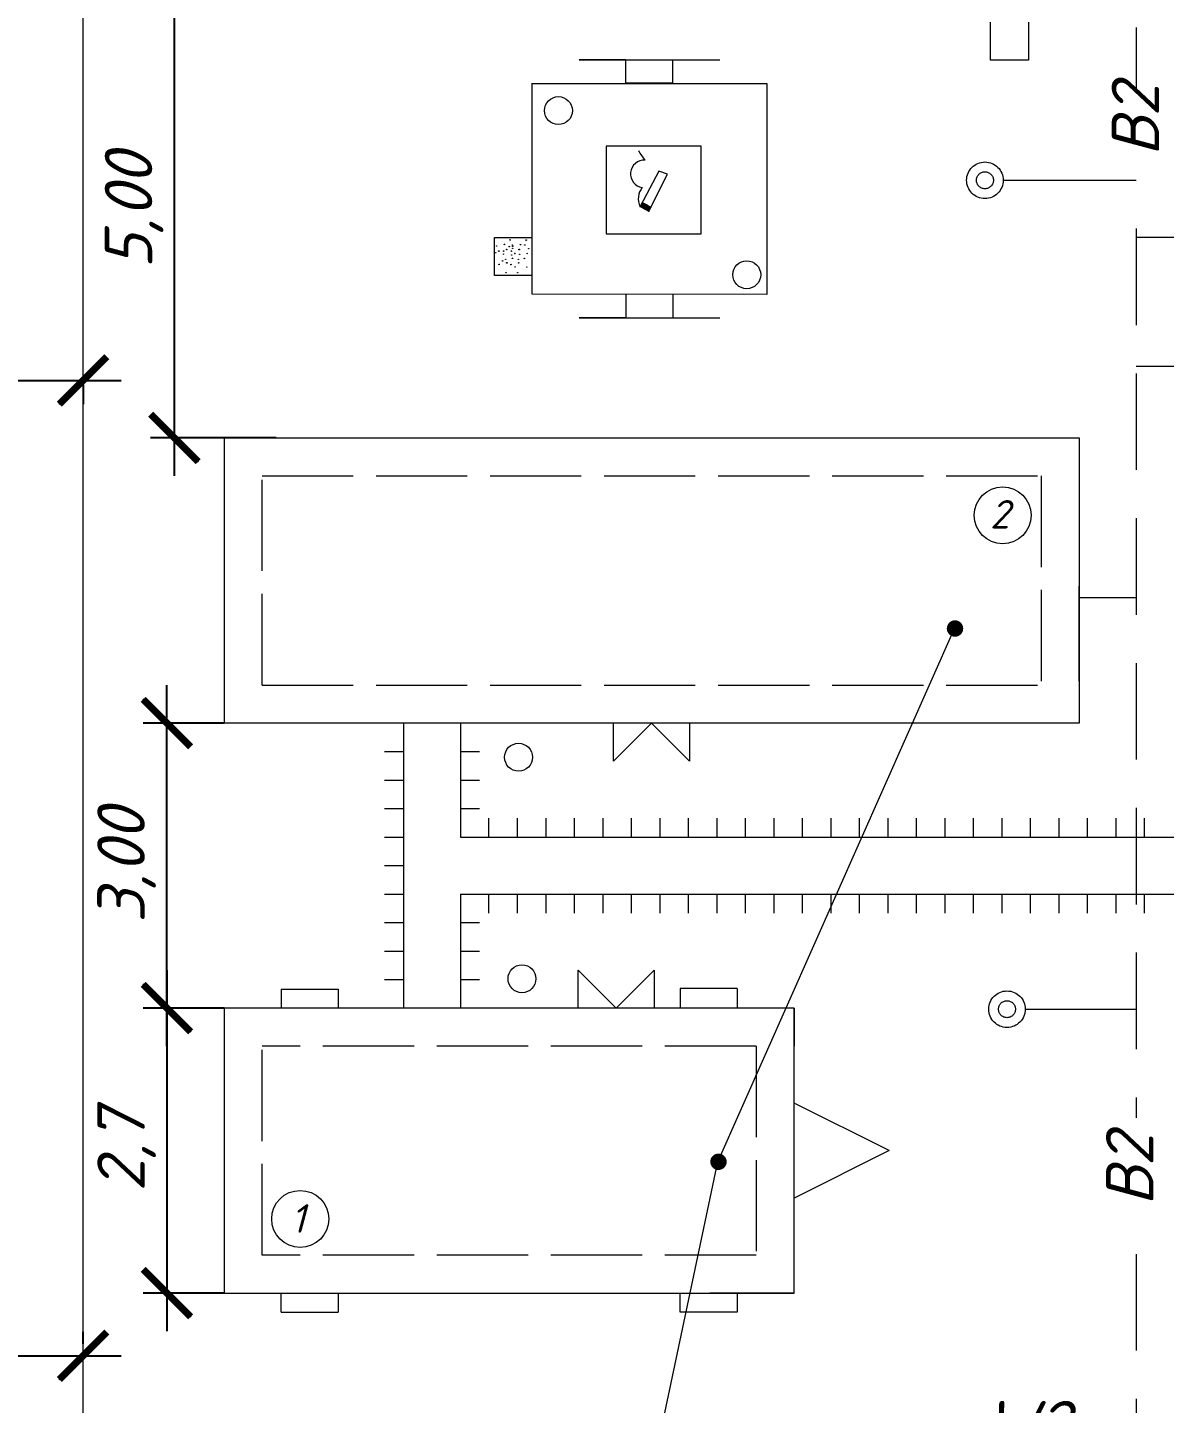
# Model space of a CAD drawing. Header units: millimetres. Extents: x 27137 to 30937, y -4667 to -569.
# Drawn here: x 30026.9 to 30086.7, y -1906.6 to -1834.2 of the extents above; entities that cross this region are included whole.
import ezdxf

# ---------------------------------------------------------------- set-up
doc = ezdxf.new("R2010")
doc.units = ezdxf.units.MM
doc.header["$LTSCALE"] = 0.4
doc.linetypes.add('ACAD_ISO02W100', pattern=[15, 12, -3])
doc.linetypes.add('штриховаяX2', pattern=[38.1, 25.4, -12.7])
doc.layers.add('здания', color=7, linetype='Continuous', lineweight=40)
doc.styles.add('Isocpeur', font='isocpeui.ttf', dxfattribs={"height": 2.5})
doc.styles.get("Standard").update_dxf_attribs({"font": 'isocpeui.ttf', "height": 2.5})
doc.dimstyles.new('06', dxfattribs={"dimtxt": 2.5, "dimasz": 2.5, "dimexe": 1.25, "dimexo": 0.625, "dimtad": 1, "dimdec": 0, "dimlfac": 200, "dimtxsty": 'Standard', "dimblk": 'OBLIQUE', "dimcen": 2.5, "dimdle": 2, "dimadec": 0, "dimazin": 0, "dimtfac": 1, "dimtdec": 0, "dimtmove": 0, "dimatfit": 3, "dimldrblk": 'OBLIQUE', "dimfxl": 1, "dimarcsym": 0})

# ---------------------------------------------------------------- blocks, each defined once
blk = doc.blocks.new('_Oblique')
at = {"color": 0, "linetype": 'ByBlock', "lineweight": -2}
blk.add_line((-0.5, -0.5), (0.5, 0.5), dxfattribs=at)
blk = doc.blocks.new('*D468')
at = {"color": 0, "lineweight": -2, "transparency": 16777216}
for p, q in [((29992.905, -1852.767), (30031.806, -1852.767)), ((29994.905, -1852.994), (29994.905, -1854.017)), ((30029.806, -1852.994), (30029.806, -1854.017))]:
    blk.add_line(p, q, dxfattribs=at)
at = {"layer": 'Defpoints', "color": 0, "transparency": 16777216}
for p in [(29994.905, -1852.369), (30029.806, -1852.369), (30029.806, -1852.767)]:
    blk.add_point(p, dxfattribs=at)
at = {"color": 0, "lineweight": -2, "transparency": 16777216, "xscale": 2.5, "yscale": 2.5, "zscale": 2.5, "rotation": 180}
blk.add_blockref('_Oblique', (29994.905, -1852.767), dxfattribs=at)
at = {"color": 0, "lineweight": -2, "transparency": 16777216, "xscale": 2.5, "yscale": 2.5, "zscale": 2.5}
blk.add_blockref('_Oblique', (30029.806, -1852.767), dxfattribs=at)
at = {"color": 0, "lineweight": 15, "transparency": 16777216, "insert": (30012.356, -1850.642), "char_height": 2.5, "attachment_point": 5, "style": 'Isocpeur'}
blk.add_mtext('7,00', dxfattribs=at)
blk = doc.blocks.new('*D496')
at = {"color": 0, "lineweight": -2, "transparency": 16777216}
for p, q in [((30034.614, -1857.798), (30034.614, -1829.857)), ((30039.969, -1831.857), (30033.364, -1831.857)), ((30039.969, -1855.798), (30033.364, -1855.798))]:
    blk.add_line(p, q, dxfattribs=at)
at = {"layer": 'Defpoints', "color": 0, "transparency": 16777216}
for p in [(30034.614, -1831.857), (30040.594, -1831.857), (30040.594, -1855.798)]:
    blk.add_point(p, dxfattribs=at)
at = {"color": 0, "lineweight": -2, "transparency": 16777216, "xscale": 2.5, "yscale": 2.5, "zscale": 2.5}
for p, rotation in [((30034.614, -1831.857), 90), ((30034.614, -1855.798), 270)]:
    blk.add_blockref('_Oblique', p, dxfattribs=dict(at, rotation=rotation))
at = {"color": 0, "lineweight": 15, "transparency": 16777216, "insert": (30032.489, -1843.828), "char_height": 2.5, "attachment_point": 5, "rotation": 90, "style": 'Isocpeur'}
blk.add_mtext('5,00', dxfattribs=at)
blk = doc.blocks.new('*D498')
at = {"color": 0, "lineweight": -2, "transparency": 16777216}
for p, q in [((30034.223, -1887.798), (30034.223, -1868.798)), ((30036.601, -1870.798), (30032.973, -1870.798)), ((30036.601, -1885.798), (30032.973, -1885.798))]:
    blk.add_line(p, q, dxfattribs=at)
at = {"layer": 'Defpoints', "color": 0, "transparency": 16777216}
for p in [(30034.223, -1870.798), (30037.226, -1870.798), (30037.226, -1885.798)]:
    blk.add_point(p, dxfattribs=at)
at = {"color": 0, "lineweight": -2, "transparency": 16777216, "xscale": 2.5, "yscale": 2.5, "zscale": 2.5}
for p, rotation in [((30034.223, -1870.798), 90), ((30034.223, -1885.798), 270)]:
    blk.add_blockref('_Oblique', p, dxfattribs=dict(at, rotation=rotation))
at = {"color": 0, "lineweight": 15, "transparency": 16777216, "insert": (30032.098, -1878.298), "char_height": 2.5, "attachment_point": 5, "rotation": 90, "style": 'Isocpeur'}
blk.add_mtext('3,00', dxfattribs=at)
blk = doc.blocks.new('*D502')
at = {"color": 0, "lineweight": -2, "transparency": 16777216}
for p, q in [((30029.806, -1903.469), (30029.806, -1902.844)), ((30007.589, -1904.094), (30031.806, -1904.094)), ((30009.589, -1904.719), (30009.589, -1905.344))]:
    blk.add_line(p, q, dxfattribs=at)
at = {"layer": 'Defpoints', "color": 0, "transparency": 16777216}
for p in [(30009.589, -1904.094), (30029.806, -1904.094), (30029.806, -1904.094)]:
    blk.add_point(p, dxfattribs=at)
at = {"color": 0, "lineweight": -2, "transparency": 16777216, "xscale": 2.5, "yscale": 2.5, "zscale": 2.5, "rotation": 180}
blk.add_blockref('_Oblique', (30009.589, -1904.094), dxfattribs=at)
at = {"color": 0, "lineweight": -2, "transparency": 16777216, "xscale": 2.5, "yscale": 2.5, "zscale": 2.5}
blk.add_blockref('_Oblique', (30029.806, -1904.094), dxfattribs=at)
at = {"color": 0, "lineweight": 15, "transparency": 16777216, "insert": (30019.698, -1901.969), "char_height": 2.5, "attachment_point": 5, "style": 'Isocpeur'}
blk.add_mtext('3,50', dxfattribs=at)
blk = doc.blocks.new('*D506')
at = {"color": 0, "lineweight": -2, "transparency": 16777216}
for p, q in [((30034.223, -1883.798), (30034.223, -1902.798)), ((30036.601, -1885.798), (30032.973, -1885.798)), ((30036.601, -1900.798), (30032.973, -1900.798))]:
    blk.add_line(p, q, dxfattribs=at)
at = {"layer": 'Defpoints', "color": 0, "transparency": 16777216}
for p in [(30037.226, -1885.798), (30034.223, -1900.798), (30037.226, -1900.798)]:
    blk.add_point(p, dxfattribs=at)
at = {"color": 0, "lineweight": -2, "transparency": 16777216, "xscale": 2.5, "yscale": 2.5, "zscale": 2.5}
for p, rotation in [((30034.223, -1885.798), 90), ((30034.223, -1900.798), 270)]:
    blk.add_blockref('_Oblique', p, dxfattribs=dict(at, rotation=rotation))
at = {"color": 0, "lineweight": 15, "transparency": 16777216, "insert": (30032.098, -1893.298), "char_height": 2.5, "attachment_point": 5, "rotation": 90, "style": 'Isocpeur'}
blk.add_mtext('2,7', dxfattribs=at)
blk = doc.blocks.new('_ArchTick')
at = {"color": 0, "linetype": 'ByBlock', "const_width": 0.15}
blk.add_lwpolyline([(-0.5, -0.5), (0.5, 0.5)], dxfattribs=at)

msp = doc.modelspace()

# ---------------------------------------------------------------- hatches: boundary and pattern name
at = {"lineweight": 15}
h = msp.add_hatch(color=256, dxfattribs=at)
h.dxf.hatch_style = 1
h.paths.add_polyline_path([(30075.2592, -1865.8256), (30075.6918, -1865.8256), (30076.1243, -1865.8256, -1)])
h.paths.add_polyline_path([(30075.6918, -1865.3931, -0.4142136), (30076.1243, -1865.8256), (30075.6918, -1865.8256)])
h = msp.add_hatch(color=256, dxfattribs=at)
h.dxf.hatch_style = 1
h.paths.add_polyline_path([(30075.6918, -1865.3931), (30075.6918, -1865.8256), (30075.2592, -1865.8256, -0.4142136)])
h = msp.add_hatch(color=256, dxfattribs=at)
h.dxf.hatch_style = 1
h.paths.add_polyline_path([(30062.8123, -1893.8876), (30063.2448, -1893.8876), (30063.6774, -1893.8876, -1)])
h.paths.add_polyline_path([(30063.2448, -1893.4551, -0.4142136), (30063.6774, -1893.8876), (30063.2448, -1893.8876)])
h = msp.add_hatch(color=256, dxfattribs=at)
h.dxf.hatch_style = 1
h.paths.add_polyline_path([(30063.2448, -1893.4551), (30063.2448, -1893.8876), (30062.8123, -1893.8876, -0.4142136)])

# ---------------------------------------------------------------- linework, layer by layer
at = {"linetype": 'штриховаяX2', "lineweight": 15, "ltscale": 0.5}
for p, q in [((30085.228, -1818.9526), (30085.228, -1837.6165)), ((30085.228, -1844.7816), (30085.228, -1891.5773)), ((30085.228, -1852.0243), (30093.4163, -1852.0243)), ((30085.228, -1864.2192), (30082.2265, -1864.2192)), ((30085.228, -1898.7425), (30085.228, -1918.9274))]:
    msp.add_line(p, q, dxfattribs=at)
at = {"lineweight": 15}
for p, q in [((30029.8064, -1928.8495), (30029.8064, -1823.8495)), ((30077.5591, -1835.913), (30077.5591, -1833.913)), ((30079.5591, -1833.913), (30079.5591, -1835.913)), ((30058.3759, -1835.9013), (30055.9086, -1835.9013)), ((30055.9086, -1835.9013), (30060.8433, -1835.9013)), ((30058.3759, -1837.1349), (30058.3759, -1835.9013)), ((30060.8433, -1837.1349), (30060.8433, -1835.9013)), ((30060.8433, -1835.9013), (30063.3106, -1835.9013)), ((30079.5591, -1835.913), (30077.5591, -1835.913)), ((30053.4413, -1848.2379), (30053.4413, -1837.1349)), ((30053.4574, -1837.1381), (30065.7941, -1837.1381)), ((30060.8433, -1837.1349), (30058.3759, -1837.1349)), ((30065.7941, -1837.1381), (30065.7941, -1848.2411)), ((30060.1035, -1841.7611), (30059.1157, -1843.6117)), ((30059.5787, -1843.8585), (30060.5665, -1841.9153)), ((30060.5665, -1841.9153), (30060.1035, -1841.7611)), ((30059.2274, -1843.4026), (30059.6856, -1843.6484)), ((30059.1157, -1843.6117), (30059.1157, -1843.6117)), ((30059.1157, -1843.6117), (30059.5787, -1843.8585)), ((30051.4565, -1847.2458), (30051.4565, -1845.2458)), ((30051.4565, -1845.2458), (30053.4565, -1845.2458)), ((30053.4565, -1847.2458), (30051.4565, -1847.2458)), ((30065.7941, -1848.2411), (30053.4413, -1848.2379)), ((30058.3759, -1848.2379), (30058.3759, -1849.4716)), ((30060.8433, -1848.2379), (30060.8433, -1849.4716)), ((30058.3759, -1849.4716), (30055.9086, -1849.4716)), ((30055.9086, -1849.4716), (30060.8433, -1849.4716)), ((30060.8433, -1849.4716), (30063.3106, -1849.4716)), ((30037.2265, -1855.7985), (30082.2265, -1855.7985)), ((30037.2265, -1855.7985), (30082.2265, -1855.7985)), ((30037.2265, -1855.7985), (30037.2265, -1870.7985)), ((30082.2265, -1855.7985), (30082.2265, -1870.7985)), ((30082.2265, -1855.7985), (30082.2265, -1870.7985)), ((30082.2265, -1868.5917), (30082.2265, -1863.5917)), ((30082.2265, -1868.5917), (30082.2265, -1863.5917)), ((30082.2265, -1870.7985), (30037.2265, -1870.7985)), ((30046.6689, -1870.7985), (30046.6689, -1885.7985)), ((30046.6689, -1870.7985), (30046.6689, -1881.2985)), ((30049.6689, -1870.7985), (30049.6689, -1876.7985)), ((30057.7265, -1872.7985), (30057.7265, -1870.7985)), ((30057.7265, -1872.7985), (30059.7265, -1870.7985)), ((30059.7265, -1870.7985), (30061.7265, -1872.7985)), ((30061.7265, -1870.7985), (30061.7265, -1872.7985)), ((30045.6689, -1872.2985), (30046.6689, -1872.2985)), ((30045.6689, -1872.2985), (30046.6689, -1872.2985)), ((30049.6689, -1872.2985), (30050.6689, -1872.2985)), ((30049.6689, -1872.2985), (30050.6689, -1872.2985)), ((30045.6689, -1873.7985), (30046.6689, -1873.7985)), ((30045.6689, -1873.7985), (30046.6689, -1873.7985)), ((30049.6689, -1873.7985), (30050.6689, -1873.7985)), ((30049.6689, -1873.7985), (30050.6689, -1873.7985)), ((30045.6689, -1875.2985), (30046.6689, -1875.2985)), ((30045.6689, -1875.2985), (30046.6689, -1875.2985)), ((30049.6689, -1875.2985), (30050.6689, -1875.2985)), ((30049.6689, -1875.2985), (30050.6689, -1875.2985)), ((30051.1689, -1876.7985), (30051.1689, -1875.7985)), ((30051.1689, -1876.7985), (30051.1689, -1875.7985)), ((30052.6689, -1876.7985), (30052.6689, -1875.7985)), ((30052.6689, -1876.7985), (30052.6689, -1875.7985)), ((30054.1689, -1876.7985), (30054.1689, -1875.7985)), ((30054.1689, -1876.7985), (30054.1689, -1875.7985)), ((30055.6689, -1876.7985), (30055.6689, -1875.7985)), ((30055.6689, -1876.7985), (30055.6689, -1875.7985)), ((30057.1689, -1876.7985), (30057.1689, -1875.7985)), ((30057.1689, -1876.7985), (30057.1689, -1875.7985)), ((30058.6689, -1876.7985), (30058.6689, -1875.7985)), ((30058.6689, -1876.7985), (30058.6689, -1875.7985)), ((30060.1689, -1876.7985), (30060.1689, -1875.7985)), ((30060.1689, -1876.7985), (30060.1689, -1875.7985)), ((30061.6689, -1876.7985), (30061.6689, -1875.7985)), ((30061.6689, -1876.7985), (30061.6689, -1875.7985)), ((30063.1689, -1876.7985), (30063.1689, -1875.7985)), ((30063.1689, -1876.7985), (30063.1689, -1875.7985)), ((30063.1689, -1876.7985), (30063.1689, -1875.7985)), ((30063.1689, -1876.7985), (30063.1689, -1875.7985)), ((30064.6689, -1876.7985), (30064.6689, -1875.7985)), ((30064.6689, -1876.7985), (30064.6689, -1875.7985)), ((30066.1689, -1876.7985), (30066.1689, -1875.7985)), ((30066.1689, -1876.7985), (30066.1689, -1875.7985)), ((30067.6689, -1876.7985), (30067.6689, -1875.7985)), ((30067.6689, -1876.7985), (30067.6689, -1875.7985)), ((30069.1689, -1876.7985), (30069.1689, -1875.7985)), ((30069.1689, -1876.7985), (30069.1689, -1875.7985)), ((30070.6689, -1876.7985), (30070.6689, -1875.7985)), ((30070.6689, -1876.7985), (30070.6689, -1875.7985)), ((30072.1689, -1876.7985), (30072.1689, -1875.7985)), ((30072.1689, -1876.7985), (30072.1689, -1875.7985)), ((30073.6689, -1876.7985), (30073.6689, -1875.7985)), ((30073.6689, -1876.7985), (30073.6689, -1875.7985)), ((30075.1689, -1876.7985), (30075.1689, -1875.7985)), ((30075.1689, -1876.7985), (30075.1689, -1875.7985)), ((30075.1689, -1876.7985), (30075.1689, -1875.7985)), ((30075.1689, -1876.7985), (30075.1689, -1875.7985)), ((30076.6689, -1876.7985), (30076.6689, -1875.7985)), ((30076.6689, -1876.7985), (30076.6689, -1875.7985)), ((30078.1689, -1876.7985), (30078.1689, -1875.7985)), ((30078.1689, -1876.7985), (30078.1689, -1875.7985)), ((30079.6689, -1876.7985), (30079.6689, -1875.7985)), ((30079.6689, -1876.7985), (30079.6689, -1875.7985)), ((30081.1689, -1876.7985), (30081.1689, -1875.7985)), ((30081.1689, -1876.7985), (30081.1689, -1875.7985)), ((30082.6689, -1876.7985), (30082.6689, -1875.7985)), ((30082.6689, -1876.7985), (30082.6689, -1875.7985)), ((30084.1689, -1876.7985), (30084.1689, -1875.7985)), ((30084.1689, -1876.7985), (30084.1689, -1875.7985)), ((30085.6689, -1876.7985), (30085.6689, -1875.7985)), ((30085.6689, -1876.7985), (30085.6689, -1875.7985)), ((30045.6689, -1876.7985), (30046.6689, -1876.7985)), ((30045.6689, -1876.7985), (30046.6689, -1876.7985)), ((30049.6689, -1876.7985), (30088.9974, -1876.7985)), ((30049.6689, -1876.7985), (30051.1689, -1876.7985)), ((30049.6689, -1876.7985), (30050.6689, -1876.7985)), ((30049.6689, -1876.7985), (30050.6689, -1876.7985)), ((30045.6689, -1878.2985), (30046.6689, -1878.2985)), ((30045.6689, -1879.7985), (30046.6689, -1879.7985)), ((30045.6689, -1879.7985), (30046.6689, -1879.7985)), ((30045.6689, -1879.7985), (30046.6689, -1879.7985)), ((30049.6689, -1879.7985), (30060.1689, -1879.7985)), ((30049.6689, -1879.7985), (30049.6689, -1885.7985)), ((30049.6689, -1879.7985), (30050.6689, -1879.7985)), ((30049.6689, -1879.7985), (30050.6689, -1879.7985)), ((30049.6689, -1879.7985), (30050.6689, -1879.7985)), ((30049.6689, -1879.7985), (30088.9974, -1879.7985)), ((30051.1689, -1880.7985), (30051.1689, -1879.7985)), ((30051.1689, -1880.7985), (30051.1689, -1879.7985)), ((30052.6689, -1880.7985), (30052.6689, -1879.7985)), ((30052.6689, -1880.7985), (30052.6689, -1879.7985)), ((30054.1689, -1880.7985), (30054.1689, -1879.7985)), ((30054.1689, -1880.7985), (30054.1689, -1879.7985)), ((30055.6689, -1880.7985), (30055.6689, -1879.7985)), ((30055.6689, -1880.7985), (30055.6689, -1879.7985)), ((30057.1689, -1880.7985), (30057.1689, -1879.7985)), ((30057.1689, -1880.7985), (30057.1689, -1879.7985)), ((30058.6689, -1880.7985), (30058.6689, -1879.7985)), ((30058.6689, -1880.7985), (30058.6689, -1879.7985)), ((30060.1689, -1880.7985), (30060.1689, -1879.7985)), ((30060.1689, -1880.7985), (30060.1689, -1879.7985)), ((30061.6689, -1880.7985), (30061.6689, -1879.7985)), ((30061.6689, -1880.7985), (30061.6689, -1879.7985)), ((30063.1689, -1880.7985), (30063.1689, -1879.7985)), ((30063.1689, -1880.7985), (30063.1689, -1879.7985)), ((30063.1689, -1880.7985), (30063.1689, -1879.7985)), ((30063.1689, -1880.7985), (30063.1689, -1879.7985)), ((30064.6689, -1880.7985), (30064.6689, -1879.7985)), ((30064.6689, -1880.7985), (30064.6689, -1879.7985)), ((30066.1689, -1880.7985), (30066.1689, -1879.7985)), ((30066.1689, -1880.7985), (30066.1689, -1879.7985)), ((30067.6689, -1880.7985), (30067.6689, -1879.7985)), ((30067.6689, -1880.7985), (30067.6689, -1879.7985)), ((30069.1689, -1880.7985), (30069.1689, -1879.7985)), ((30069.1689, -1880.7985), (30069.1689, -1879.7985)), ((30070.6689, -1880.7985), (30070.6689, -1879.7985)), ((30070.6689, -1880.7985), (30070.6689, -1879.7985)), ((30072.1689, -1880.7985), (30072.1689, -1879.7985)), ((30072.1689, -1880.7985), (30072.1689, -1879.7985)), ((30073.6689, -1880.7985), (30073.6689, -1879.7985)), ((30073.6689, -1880.7985), (30073.6689, -1879.7985)), ((30075.1689, -1880.7985), (30075.1689, -1879.7985)), ((30075.1689, -1880.7985), (30075.1689, -1879.7985)), ((30075.1689, -1880.7985), (30075.1689, -1879.7985)), ((30075.1689, -1880.7985), (30075.1689, -1879.7985)), ((30076.6689, -1880.7985), (30076.6689, -1879.7985)), ((30076.6689, -1880.7985), (30076.6689, -1879.7985)), ((30078.1689, -1880.7985), (30078.1689, -1879.7985)), ((30078.1689, -1880.7985), (30078.1689, -1879.7985)), ((30079.6689, -1880.7985), (30079.6689, -1879.7985)), ((30079.6689, -1880.7985), (30079.6689, -1879.7985)), ((30081.1689, -1880.7985), (30081.1689, -1879.7985)), ((30081.1689, -1880.7985), (30081.1689, -1879.7985)), ((30082.6689, -1880.7985), (30082.6689, -1879.7985)), ((30082.6689, -1880.7985), (30082.6689, -1879.7985)), ((30084.1689, -1880.7985), (30084.1689, -1879.7985)), ((30084.1689, -1880.7985), (30084.1689, -1879.7985)), ((30085.6689, -1880.7985), (30085.6689, -1879.7985)), ((30085.6689, -1880.7985), (30085.6689, -1879.7985)), ((30045.6689, -1881.2985), (30046.6689, -1881.2985)), ((30045.6689, -1881.2985), (30046.6689, -1881.2985)), ((30049.6689, -1881.2985), (30050.6689, -1881.2985)), ((30049.6689, -1881.2985), (30050.6689, -1881.2985)), ((30045.6689, -1882.7985), (30046.6689, -1882.7985)), ((30049.6689, -1882.7985), (30050.6689, -1882.7985)), ((30049.6689, -1882.7985), (30050.6689, -1882.7985)), ((30055.8667, -1885.7985), (30055.8667, -1883.7985)), ((30057.8667, -1885.7985), (30055.8667, -1883.7985)), ((30059.8667, -1883.7985), (30057.8667, -1885.7985)), ((30059.8667, -1883.7985), (30059.8667, -1885.7985)), ((30045.6689, -1884.2985), (30046.6689, -1884.2985)), ((30049.6689, -1884.2985), (30050.6689, -1884.2985)), ((30040.2265, -1884.7985), (30043.2265, -1884.7985)), ((30040.2265, -1884.7985), (30040.2265, -1885.7985)), ((30043.2265, -1884.7985), (30043.2265, -1885.7985)), ((30064.2265, -1884.7724), (30061.2265, -1884.7724)), ((30061.2265, -1884.7724), (30061.2265, -1885.7724)), ((30064.2265, -1884.7724), (30064.2265, -1885.7724)), ((30067.2265, -1885.7985), (30037.2265, -1885.7985)), ((30037.2265, -1885.7985), (30037.2265, -1900.7985)), ((30067.2265, -1885.7985), (30037.2265, -1885.7985)), ((30037.2265, -1885.7985), (30037.2265, -1900.7985)), ((30065.2265, -1885.7985), (30062.2265, -1885.7985)), ((30067.2265, -1900.7985), (30067.2265, -1885.7985)), ((30067.2265, -1900.7985), (30067.2265, -1885.7985)), ((30067.2265, -1885.7985), (30067.2265, -1887.7985)), ((30072.2265, -1893.2985), (30067.2265, -1890.7985)), ((30072.2265, -1893.2985), (30067.2265, -1895.7985)), ((30037.2265, -1900.7985), (30067.2265, -1900.7985)), ((30037.2265, -1900.7985), (30067.2265, -1900.7985)), ((30040.2265, -1901.7985), (30040.2265, -1900.7985)), ((30043.2265, -1900.7985), (30043.2265, -1901.7985)), ((30067.2265, -1900.7985), (30062.796, -1900.7985)), ((30067.2265, -1900.7985), (30062.796, -1900.7985)), ((30064.2265, -1900.7985), (30064.2265, -1901.7985)), ((30040.2265, -1901.7985), (30043.2265, -1901.7985)), ((30064.2265, -1901.7985), (30061.2265, -1901.7985))]:
    msp.add_line(p, q, dxfattribs=at)
at = {"lineweight": 15, "ltscale": 0.5}
for p, q in [((30078.2272, -1842.2381), (30085.228, -1842.2381)), ((30095.6571, -1845.2498), (30085.228, -1845.2498)), ((30063.2197, -1893.8947), (30075.6666, -1865.8327)), ((30079.3891, -1885.8579), (30085.228, -1885.8579)), ((30060.4232, -1907.0985), (30063.2197, -1893.8947)), ((30061.2265, -1901.7985), (30061.2265, -1900.7985))]:
    msp.add_line(p, q, dxfattribs=at)
at = {"linetype": 'ACAD_ISO02W100', "lineweight": 15}
for p, q in [((30039.2265, -1868.7985), (30039.2265, -1857.7985)), ((30039.2265, -1857.7985), (30080.2265, -1857.7985)), ((30080.2265, -1857.7985), (30080.2265, -1868.7985)), ((30039.2265, -1868.7985), (30080.2265, -1868.7985)), ((30067.2265, -1885.7985), (30065.2265, -1885.7985)), ((30039.2265, -1898.7985), (30039.2265, -1887.7985)), ((30065.2265, -1887.7985), (30039.2265, -1887.7985)), ((30065.2265, -1887.7985), (30065.2265, -1898.7985)), ((30065.2265, -1898.7985), (30039.2265, -1898.7985))]:
    msp.add_line(p, q, dxfattribs=at)
at = {"ltscale": 0.5}
for p, q in [((30037.2265, -1870.7985), (30034.2226, -1870.7985)), ((30037.2265, -1885.7985), (30034.2226, -1885.7985)), ((30037.2265, -1900.7985), (30034.2226, -1900.7985))]:
    msp.add_line(p, q, dxfattribs=at)
at = {"lineweight": 15}
msp.add_lwpolyline([(30062.3327, -1840.4432), (30057.335, -1840.4432), (30057.335, -1845.0625), (30062.3327, -1845.0625)], close=True, dxfattribs=at)
for centre, radius in [((30054.8229, -1838.5705), 0.7344), ((30051.9818, -1845.6141), 0.0157), ((30052.2806, -1845.3765), 0.0157), ((30052.3959, -1845.6428), 0.0157), ((30052.8258, -1845.6246), 0.0157), ((30053.055, -1845.6428), 0.0157), ((30053.1246, -1845.387), 0.0157), ((30051.5257, -1846.049), 0.0157), ((30051.5729, -1845.698), 0.0157), ((30051.6882, -1845.9643), 0.0157), ((30051.9346, -1845.9651), 0.0157), ((30051.9346, -1846.1275), 0.0105), ((30052.0971, -1845.8805), 0.0157), ((30052.2334, -1845.7275), 0.0157), ((30052.3474, -1845.9643), 0.0157), ((30052.3645, -1846.1747), 0.0105), ((30052.4064, -1846.3457), 0.0157), ((30052.4169, -1845.7084), 0.0157), ((30052.4117, -1845.8237), 0.0105), ((30052.527, -1846.0901), 0.0105), ((30052.7563, -1845.8805), 0.0157), ((30052.7786, -1846.138), 0.0105), ((30053.0302, -1846.3509), 0.0157), ((30053.1861, -1846.0901), 0.0105), ((30053.2557, -1845.8342), 0.0105), ((30051.6987, -1846.6671), 0.0157), ((30051.8874, -1846.4785), 0.0105), ((30052.05, -1846.3939), 0.0105), ((30052.0604, -1847.0967), 0.0105), ((30052.1076, -1846.5833), 0.0157), ((30052.3225, -1846.6724), 0.0157), ((30052.5375, -1846.7929), 0.0105), ((30052.6843, -1847.102), 0.0105), ((30052.7091, -1846.3939), 0.0105), ((30052.7314, -1846.5886), 0.0157), ((30053.1613, -1846.7981), 0.0105), ((30064.7347, -1847.2117), 0.7344), ((30078.1984, -1859.8681), 1.5), ((30052.723, -1872.5972), 0.7344), ((30052.9047, -1884.2576), 0.7344), ((30041.2331, -1896.8948), 1.5)]:
    msp.add_circle(centre, radius, dxfattribs=at)
at = {"linetype": 'штриховаяX2', "lineweight": 15}
for centre, radius in [((30077.2649, -1842.2381), 0.9623), ((30077.2649, -1842.2381), 0.4467), ((30078.4268, -1885.8579), 0.9623), ((30078.4268, -1885.8579), 0.4467)]:
    msp.add_circle(centre, radius, dxfattribs=at)
at = {"lineweight": 15}
for centre, radius, start, end in [((30059.3466, -1841.9057), 0.728, 87.235017, 260.968925), ((30062.1177, -1838.8929), 3.5651, 210.144625, 219.875569), ((30059.9422, -1843.209), 0.9194, 140.548663, 205.981295)]:
    msp.add_arc(centre, radius, start, end, dxfattribs=at)
for p in [(30059.2183, -1843.4641), (30059.2257, -1843.4596), (30059.2414, -1843.4589), (30059.2437, -1843.4477), (30059.2527, -1843.435), (30059.2556, -1843.4394), (30059.2661, -1843.4514), (30059.274, -1843.4772), (30059.2788, -1843.4656), (30059.299, -1843.4574), (30059.3065, -1843.473), (30059.1157, -1843.6117), (30059.1637, -1843.6053), (30059.1742, -1843.5627), (30059.1824, -1843.5963), (30059.1846, -1843.6113), (30059.1846, -1843.6277), (30059.2011, -1843.5268), (30059.2123, -1843.491), (30059.2175, -1843.6262), (30059.219, -1843.5619), (30059.2213, -1843.5306), (30059.2255, -1843.6042), (30059.2295, -1843.6538), (30059.234, -1843.4932), (30059.2407, -1843.5861), (30059.2467, -1843.5575), (30059.2497, -1843.6053), (30059.2498, -1843.5347), (30059.2684, -1843.6187), (30059.2699, -1843.6523), (30059.2709, -1843.4954), (30059.2709, -1843.5226), (30059.2721, -1843.5373), (30059.2721, -1843.6591), (30059.2758, -1843.5627), (30059.2766, -1843.6426), (30059.2773, -1843.5261), (30059.2788, -1843.6254), (30059.2811, -1843.4865), (30059.29, -1843.5552), (30059.2923, -1843.6023), (30059.2938, -1843.5933), (30059.2968, -1843.686), (30059.2982, -1843.6405), (30059.3012, -1843.4835), (30059.3057, -1843.5694), (30059.3057, -1843.5881), (30059.3102, -1843.5097), (30059.3102, -1843.5545), (30059.3125, -1843.4902), (30059.3132, -1843.6777), (30059.3163, -1843.5558), (30059.3163, -1843.5649), (30059.3185, -1843.497), (30059.3199, -1843.5814), (30059.3252, -1843.6688), (30059.3282, -1843.6725), (30059.3315, -1843.6133), (30059.3319, -1843.6314), (30059.3341, -1843.6628), (30059.3345, -1843.5316), (30059.3349, -1843.5089), (30059.3349, -1843.6075), (30059.3379, -1843.5328), (30059.3454, -1843.6815), (30059.3461, -1843.5709), (30059.3466, -1843.6435), (30059.3469, -1843.6927), (30059.3472, -1843.7351), (30059.3491, -1843.7084), (30059.3506, -1843.491), (30059.3513, -1843.5724), (30059.3513, -1843.6927), (30059.3521, -1843.5067), (30059.3536, -1843.4843), (30059.3551, -1843.5149), (30059.3633, -1843.7278), (30059.3641, -1843.606), (30059.3641, -1843.6957), (30059.3656, -1843.538), (30059.3663, -1843.621), (30059.3663, -1843.6434), (30059.3685, -1843.5141), (30059.3685, -1843.6591), (30059.373, -1843.5873), (30059.3768, -1843.6083), (30059.3783, -1843.55), (30059.379, -1843.606), (30059.3797, -1843.6217), (30059.382, -1843.6665), (30059.3827, -1843.5634), (30059.3827, -1843.6904), (30059.3865, -1843.606), (30059.3895, -1843.5506), (30059.391, -1843.662), (30059.395, -1843.6103), (30059.3955, -1843.6441), (30059.3955, -1843.736), (30059.3962, -1843.5201), (30059.3984, -1843.538), (30059.4022, -1843.5336), (30059.4059, -1843.6501), (30059.4071, -1843.7131), (30059.4104, -1843.73), (30059.4112, -1843.6232), (30059.4164, -1843.5446), (30059.4253, -1843.5982), (30059.4336, -1843.6337), (30059.4343, -1843.6647), (30059.4343, -1843.7282), (30059.4351, -1843.5603), (30059.4358, -1843.6023), (30059.4396, -1843.7457), (30059.4403, -1843.6979), (30059.4403, -1843.7659), (30059.4411, -1843.5963), (30059.4441, -1843.6949), (30059.4448, -1843.6852), (30059.4493, -1843.6613), (30059.4508, -1843.6344), (30059.4515, -1843.5448), (30059.4538, -1843.7651), (30059.4553, -1843.5627), (30059.4565, -1843.5255), (30059.4565, -1843.5255), (30059.4597, -1843.6038), (30059.4627, -1843.7666), (30059.4665, -1843.7756), (30059.4687, -1843.5865), (30059.4695, -1843.6322), (30059.4702, -1843.6747), (30059.4725, -1843.6299), (30059.4747, -1843.6232), (30059.4769, -1843.739), (30059.4797, -1843.6586), (30059.4844, -1843.7353), (30059.4852, -1843.7711), (30059.4858, -1843.6949), (30059.4858, -1843.7252), (30059.4867, -1843.5939), (30059.4911, -1843.609), (30059.5016, -1843.7472), (30059.5024, -1843.6583), (30059.5039, -1843.7039), (30059.5054, -1843.7943), (30059.5061, -1843.5702), (30059.507, -1843.7403), (30059.507, -1843.7705), (30059.5083, -1843.7106), (30059.5106, -1843.6628), (30059.5121, -1843.6553), (30059.513, -1843.7403), (30059.5188, -1843.6762), (30059.5196, -1843.68), (30059.5203, -1843.7958), (30059.5233, -1843.5963), (30059.5251, -1843.7766), (30059.5263, -1843.6494), (30059.5278, -1843.6441), (30059.5285, -1843.6098), (30059.5342, -1843.7524), (30059.5345, -1843.6411), (30059.5345, -1843.8137), (30059.5368, -1843.7412), (30059.5375, -1843.7823), (30059.5382, -1843.7353), (30059.539, -1843.677), (30059.5465, -1843.6546), (30059.5493, -1843.6889), (30059.5517, -1843.6156), (30059.5525, -1843.7136), (30059.5554, -1843.6688), (30059.5577, -1843.8002), (30059.5614, -1843.6889), (30059.5629, -1843.6322), (30059.5629, -1843.8264), (30059.5645, -1843.7312), (30059.5675, -1843.7524), (30059.5682, -1843.7128), (30059.5682, -1843.8257), (30059.5705, -1843.7524), (30059.5749, -1843.8159), (30059.5749, -1843.8316), (30059.5786, -1843.6359), (30059.5787, -1843.8585), (30059.5787, -1843.8585), (30059.5801, -1843.8092), (30059.5816, -1843.6105), (30059.5839, -1843.6755), (30059.5913, -1843.6494), (30059.5917, -1843.7282), (30059.5928, -1843.7831), (30059.6008, -1843.6919), (30059.604, -1843.7681), (30059.6055, -1843.7427), (30059.6068, -1843.6738), (30059.607, -1843.6343), (30059.6205, -1843.7397), (30059.6272, -1843.6522), (30059.6295, -1843.6434), (30059.6295, -1843.7121), (30059.6317, -1843.6994), (30059.6325, -1843.7218), (30059.6339, -1843.6784), (30059.6339, -1843.6985), (30059.6437, -1843.6934), (30059.6474, -1843.6531), (30059.6601, -1843.6733), (30059.6609, -1843.6643), (30059.6856, -1843.6484)]:
    msp.add_point(p, dxfattribs=at)

# ---------------------------------------------------------------- block references
at = {"layer": 'здания', "color": 7, "lineweight": 20, "xscale": 2.5, "yscale": 2.5, "zscale": 2.5}
for p, rotation in [((30029.8064, -1852.7675), 180), ((30034.6142, -1855.7985), 270), ((30034.2226, -1870.7985), 270), ((30034.2226, -1885.7985), 270), ((30034.2226, -1900.7985), 270), ((30029.8064, -1904.0942), 180)]:
    msp.add_blockref('_ArchTick', p, dxfattribs=dict(at, rotation=rotation))

# ---------------------------------------------------------------- texts
at = {"linetype": 'штриховаяX2', "lineweight": 15, "char_height": 2.5, "attachment_point": 3, "rotation": 90, "style": 'Isocpeur'}
for insert in [(30083.932, -1837.1762), (30083.6345, -1892.4107)]:
    msp.add_mtext_dynamic_manual_height_columns('В2', width=5.498522, gutter_width=12.5, heights=[0], dxfattribs=dict(at, insert=insert))
at = {"lineweight": 15, "insert": (30078.5612, -1859.0665), "char_height": 1.5, "attachment_point": 3, "rotation": 359.838391, "style": 'Isocpeur'}
msp.add_mtext_dynamic_manual_height_columns('2', width=1.525272, gutter_width=12.5, heights=[0], dxfattribs=at)
at = {"lineweight": 15, "insert": (30041.4938, -1896.1196), "char_height": 1.5, "attachment_point": 3, "style": 'Isocpeur'}
msp.add_mtext_dynamic_manual_height_columns('1', width=1.525272, gutter_width=12.5, heights=[0], dxfattribs=at)
at = {"linetype": 'штриховаяX2', "lineweight": 15, "insert": (30081.7016, -1906.4695), "char_height": 2.5, "attachment_point": 3, "style": 'Isocpeur'}
msp.add_mtext_dynamic_manual_height_columns('W2', width=3.719358, gutter_width=12.5, heights=[0], dxfattribs=at)

# ---------------------------------------------------------------- dimensions: what is measured, and where the dimension line sits
at = {"lineweight": 15}
for p1, p2, distance, text, picture, middle in [((30040.5942, -1855.7985), (30040.5942, -1831.8569), 5.98, '5,00', '*D496', (30032.4892, -1843.8277)), ((29994.9047, -1852.3688), (30029.8064, -1852.3688), -0.3987, '7,00', '*D468', (30012.3556, -1850.6425)), ((30037.2265, -1885.7985), (30037.2265, -1870.7985), 3.0039, '3,00', '*D498', (30032.0976, -1878.2985)), ((30037.2265, -1885.7985), (30037.2265, -1900.7985), -3.0039, '2,7', '*D506', (30032.0976, -1893.2985)), ((30009.5888, -1904.0942), (30029.8064, -1904.0942), 0, '3,50', '*D502', (30019.6976, -1901.9692))]:
    dim = msp.add_aligned_dim(p1=p1, p2=p2, distance=distance, text=text, dimstyle='06', override={"dimtxsty": 'Isocpeur'}, dxfattribs=at)
    dim.commit()
    dim.dimension.update_dxf_attribs({"geometry": picture, "text_midpoint": middle})

doc.saveas('drawing.dxf')
